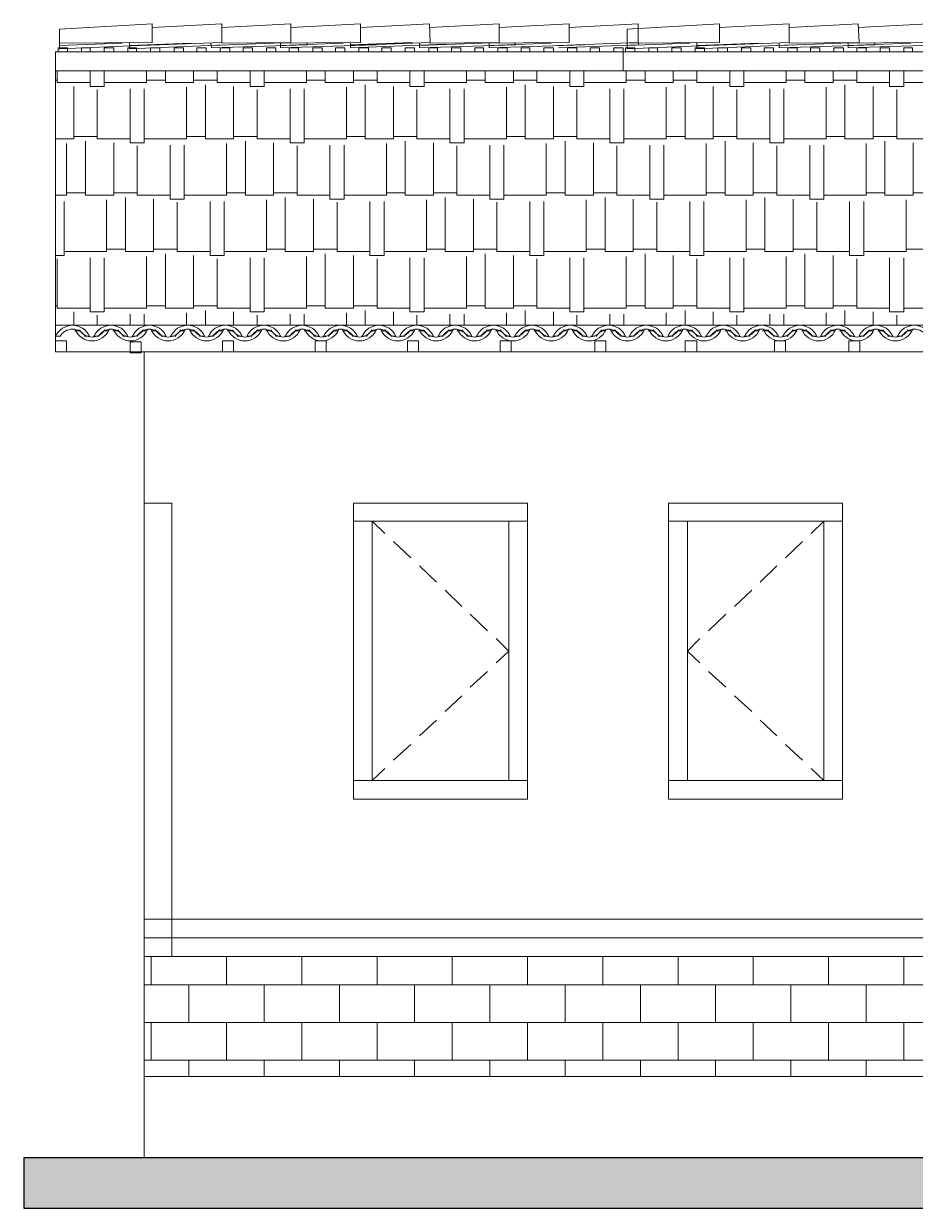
# Model space of a CAD drawing. Header units: millimetres. Extents: x 5915 to 23591, y -4666 to 1736.
# Drawn here: x 5915 to 10731, y -4666 to 1736 of the extents above; entities that cross this region are included whole.
import ezdxf

# ---------------------------------------------------------------- set-up
doc = ezdxf.new("R2010")
doc.units = ezdxf.units.MM
for name, color, linetype, lineweight in [('A-ALV-___-___-EXI', 250, 'Continuous', 25), ('A-BAS-___-___-EXI', 250, 'Continuous', 25), ('A-COB-___-___-EXI', 250, 'Continuous', 25), ('A-JAN-___-___-EXI', 250, 'Continuous', 25)]:
    doc.layers.add(name, color=color, linetype=linetype, lineweight=lineweight)

msp = doc.modelspace()

# ---------------------------------------------------------------- hatches: boundary and pattern name
at = {"layer": 'A-BAS-___-___-EXI', "true_color": 0xcb9898}
msp.add_hatch(color=253, dxfattribs=at).paths.add_polyline_path([(23493.5, -4666.4), (23493.5, -4394.1), (5915.2, -4394.1), (5915.2, -4666.4)])

# ---------------------------------------------------------------- linework, layer by layer
at = {"layer": 'A-ALV-___-___-EXI', "color": 18, "lineweight": 9}
for p, q in [((6566.2, -4394.1), (6566.2, -37.6)), ((6566.2, -3102.8), (11710.2, -3102.8)), ((6566.2, -3204.5), (11710.2, -3204.5)), ((6566.2, -3306.1), (22976.2, -3306.1)), ((6604.3, -3458.5), (6604.3, -3306.1)), ((7010.7, -3458.5), (7010.7, -3306.1)), ((7417.2, -3458.5), (7417.2, -3306.1)), ((7823.6, -3458.5), (7823.6, -3306.1)), ((8230.1, -3458.5), (8230.1, -3306.1)), ((8636.5, -3458.5), (8636.5, -3306.1)), ((9042.9, -3458.5), (9042.9, -3306.1)), ((9449.4, -3458.5), (9449.4, -3306.1)), ((9855.8, -3458.5), (9855.8, -3306.1)), ((10262.3, -3458.5), (10262.3, -3306.1)), ((10668.7, -3458.5), (10668.7, -3306.1)), ((6566.2, -3458.5), (22976.2, -3458.5)), ((6807.5, -3661.7), (6807.5, -3458.5)), ((7214, -3661.7), (7214, -3458.5)), ((7620.4, -3661.7), (7620.4, -3458.5)), ((8026.8, -3661.7), (8026.8, -3458.5)), ((8433.3, -3661.7), (8433.3, -3458.5)), ((8839.7, -3661.7), (8839.7, -3458.5)), ((9246.2, -3661.7), (9246.2, -3458.5)), ((9652.6, -3661.7), (9652.6, -3458.5)), ((10059, -3661.7), (10059, -3458.5)), ((10465.5, -3661.7), (10465.5, -3458.5)), ((6566.2, -3661.7), (11507, -3661.7)), ((6604.3, -3864.9), (6604.3, -3661.7)), ((7010.7, -3864.9), (7010.7, -3661.7)), ((7417.2, -3864.9), (7417.2, -3661.7)), ((7823.6, -3864.9), (7823.6, -3661.7)), ((8230.1, -3864.9), (8230.1, -3661.7)), ((8636.5, -3864.9), (8636.5, -3661.7)), ((9042.9, -3864.9), (9042.9, -3661.7)), ((9449.4, -3864.9), (9449.4, -3661.7)), ((9855.8, -3864.9), (9855.8, -3661.7)), ((10262.3, -3864.9), (10262.3, -3661.7)), ((10668.7, -3864.9), (10668.7, -3661.7)), ((6566.2, -3864.9), (11507, -3864.9)), ((6807.5, -3953.8), (6807.5, -3864.9)), ((7214, -3953.8), (7214, -3864.9)), ((7620.4, -3953.8), (7620.4, -3864.9)), ((8026.8, -3953.8), (8026.8, -3864.9)), ((8433.3, -3953.8), (8433.3, -3864.9)), ((8839.7, -3953.8), (8839.7, -3864.9)), ((9246.2, -3953.8), (9246.2, -3864.9)), ((9652.6, -3953.8), (9652.6, -3864.9)), ((10059, -3953.8), (10059, -3864.9)), ((10465.5, -3953.8), (10465.5, -3864.9)), ((6566.2, -3953.8), (11507, -3953.8))]:
    msp.add_line(p, q, dxfattribs=at)
at = {"layer": 'A-ALV-___-___-EXI', "color": 18, "lineweight": 9, "flags": 128}
msp.add_lwpolyline([(6714.4, -3306.1), (6714.4, -854.7), (6566.2, -854.7)], dxfattribs=at)
at = {"layer": 'A-BAS-___-___-EXI'}
msp.add_lwpolyline([(23493.5, -4394.1), (5915.2, -4394.1), (5915.2, -4666.4), (23493.5, -4666.4)], close=True, dxfattribs=at)
at = {"layer": 'A-COB-___-___-EXI', "color": 18, "lineweight": 9}
for p, q in [((6447.7, 1630.5), (6109, 1617.8)), ((6820.2, 1630.5), (6485.8, 1617.8)), ((7264.8, 1630.5), (6930.3, 1617.8)), ((7641.6, 1630.5), (7302.9, 1617.8)), ((8111.5, 1634.7), (7679.7, 1617.8)), ((8014.1, 1634.7), (7679.7, 1622)), ((8390.9, 1630.5), (8052.2, 1617.8)), ((8763.5, 1630.5), (8429.1, 1617.8)), ((8568.8, 1622), (8568.8, 1634.7)), ((9233.5, 1634.7), (8801.6, 1617.8)), ((9512.9, 1630.5), (9174.2, 1617.8)), ((9885.5, 1630.5), (9551, 1617.8)), ((10330, 1630.5), (9995.5, 1617.8)), ((10706.8, 1630.5), (10368.1, 1617.8)), ((6087.8, 1431.5), (6096.3, 1431.5)), ((6578.9, 1431.5), (6680.5, 1431.5)), ((6832.9, 1431.5), (6959.9, 1431.5)), ((7442.6, 1431.5), (7544.2, 1431.5)), ((7696.6, 1431.5), (7823.6, 1431.5)), ((8306.3, 1431.5), (8407.9, 1431.5)), ((8560.3, 1431.5), (8687.3, 1431.5)), ((9170, 1431.5), (9271.6, 1431.5)), ((9424, 1431.5), (9551, 1431.5)), ((10033.6, 1431.5), (10135.2, 1431.5)), ((10287.7, 1431.5), (10414.7, 1431.5)), ((6185.2, 1126.7), (6312.2, 1126.7)), ((6794.8, 1126.7), (6896.4, 1126.7)), ((7048.8, 1126.7), (7175.9, 1126.7)), ((7658.5, 1126.7), (7760.1, 1126.7)), ((7912.5, 1126.7), (8039.5, 1126.7)), ((8522.2, 1126.7), (8623.8, 1126.7)), ((8776.2, 1126.7), (8903.2, 1126.7)), ((9385.9, 1126.7), (9487.5, 1126.7)), ((9639.9, 1126.7), (9766.9, 1126.7)), ((10249.6, 1126.7), (10351.2, 1126.7)), ((10503.6, 1126.7), (10630.6, 1126.7)), ((6147.1, 821.8), (6248.7, 821.8)), ((6401.1, 821.8), (6528.1, 821.8)), ((7010.7, 821.8), (7112.4, 821.8)), ((7264.8, 821.8), (7391.8, 821.8)), ((7874.4, 821.8), (7976, 821.8)), ((8128.5, 821.8), (8255.5, 821.8)), ((8738.1, 821.8), (8839.7, 821.8)), ((8992.1, 821.8), (9119.1, 821.8)), ((9601.8, 821.8), (9703.4, 821.8)), ((9855.8, 821.8), (9982.8, 821.8)), ((10465.5, 821.8), (10567.1, 821.8)), ((10719.5, 821.8), (10846.5, 821.8)), ((6363, 517), (6464.6, 517)), ((6617, 517), (6744, 517)), ((7226.7, 517), (7328.3, 517)), ((7480.7, 517), (7607.7, 517)), ((8090.4, 517), (8192, 517)), ((8344.4, 517), (8471.4, 517)), ((8954, 517), (9055.6, 517)), ((9208.1, 517), (9335.1, 517)), ((9817.7, 517), (9919.3, 517)), ((10071.7, 517), (10198.8, 517)), ((10681.4, 517), (10783, 517)), ((6087.8, 212.2), (6096.3, 212.2)), ((6578.9, 212.2), (6680.5, 212.2)), ((6832.9, 212.2), (6959.9, 212.2)), ((7442.6, 212.2), (7544.2, 212.2)), ((7696.6, 212.2), (7823.6, 212.2)), ((8306.3, 212.2), (8407.9, 212.2)), ((8560.3, 212.2), (8687.3, 212.2)), ((9170, 212.2), (9271.6, 212.2)), ((9424, 212.2), (9551, 212.2)), ((10033.6, 212.2), (10135.2, 212.2)), ((10287.7, 212.2), (10414.7, 212.2)), ((6185.2, 106.3), (6185.2, 178.3)), ((6312.2, 106.3), (6312.2, 161.4)), ((6490, 106.3), (6490, 165.6)), ((6566.2, 106.3), (6566.2, 165.6)), ((6794.8, 106.3), (6794.8, 174.1)), ((6896.4, 106.3), (6896.4, 186.8)), ((7048.8, 106.3), (7048.8, 178.3)), ((7175.9, 106.3), (7175.9, 161.4)), ((7353.7, 106.3), (7353.7, 165.6)), ((7429.9, 106.3), (7429.9, 165.6)), ((7658.5, 106.3), (7658.5, 174.1)), ((7760.1, 106.3), (7760.1, 186.8)), ((7912.5, 106.3), (7912.5, 178.3)), ((8039.5, 106.3), (8039.5, 161.4)), ((8217.4, 106.3), (8217.4, 165.6)), ((8293.6, 106.3), (8293.6, 165.6)), ((8522.2, 106.3), (8522.2, 174.1)), ((8623.8, 106.3), (8623.8, 186.8)), ((8776.2, 106.3), (8776.2, 178.3)), ((8903.2, 106.3), (8903.2, 161.4)), ((9081, 106.3), (9081, 165.6)), ((9157.3, 106.3), (9157.3, 165.6)), ((9385.9, 106.3), (9385.9, 174.1)), ((9487.5, 106.3), (9487.5, 186.8)), ((9639.9, 106.3), (9639.9, 178.3)), ((9766.9, 106.3), (9766.9, 161.4)), ((9944.7, 106.3), (9944.7, 165.6)), ((10020.9, 106.3), (10020.9, 165.6)), ((10249.6, 106.3), (10249.6, 174.1)), ((10351.2, 106.3), (10351.2, 186.8)), ((10503.6, 106.3), (10503.6, 178.3)), ((10630.6, 106.3), (10630.6, 161.4)), ((6189.4, 76.7), (6210.6, 76.7)), ((6350.3, 76.7), (6371.4, 76.7)), ((6396.9, 76.7), (6418, 76.7)), ((6557.7, 76.7), (6578.9, 76.7)), ((6604.3, 76.7), (6625.5, 76.7)), ((6765.2, 76.7), (6786.4, 76.7)), ((6811.8, 76.7), (6832.9, 76.7)), ((6972.6, 76.7), (6993.8, 76.7)), ((7015, 76.7), (7040.4, 76.7)), ((7175.9, 76.7), (7201.3, 76.7)), ((7222.4, 76.7), (7247.8, 76.7)), ((7383.3, 76.7), (7408.7, 76.7)), ((7429.9, 76.7), (7451.1, 76.7)), ((7590.8, 76.7), (7611.9, 76.7)), ((7637.3, 76.7), (7658.5, 76.7)), ((8048, 76.7), (8073.4, 76.7)), ((8208.9, 76.7), (8234.3, 76.7)), ((8255.5, 76.7), (8280.9, 76.7)), ((8416.3, 76.7), (8441.8, 76.7)), ((8462.9, 76.7), (8484.1, 76.7)), ((8623.8, 76.7), (8645, 76.7)), ((8670.4, 76.7), (8691.5, 76.7)), ((8831.3, 76.7), (8852.4, 76.7)), ((8877.8, 76.7), (8899, 76.7)), ((9038.7, 76.7), (9059.9, 76.7)), ((9085.3, 76.7), (9106.4, 76.7)), ((9246.2, 76.7), (9267.3, 76.7)), ((9288.5, 76.7), (9313.9, 76.7)), ((9449.4, 76.7), (9474.8, 76.7)), ((9496, 76.7), (9517.1, 76.7)), ((9656.8, 76.7), (9678, 76.7)), ((9703.4, 76.7), (9724.6, 76.7)), ((9864.3, 76.7), (9885.5, 76.7)), ((10118.3, 76.7), (10139.5, 76.7)), ((10279.2, 76.7), (10300.4, 76.7)), ((10321.5, 76.7), (10346.9, 76.7)), ((10482.4, 76.7), (10507.8, 76.7)), ((10529, 76.7), (10554.4, 76.7)), ((10689.9, 76.7), (10715.3, 76.7)), ((6109, 47.1), (6087.8, 47.1)), ((6248.7, 47.1), (6269.8, 47.1)), ((6316.4, 47.1), (6291, 47.1)), ((6451.9, 47.1), (6477.3, 47.1)), ((6519.6, 47.1), (6498.5, 47.1)), ((6659.3, 47.1), (6680.5, 47.1)), ((6727.1, 47.1), (6705.9, 47.1)), ((6866.8, 47.1), (6888, 47.1)), ((6934.5, 47.1), (6913.4, 47.1)), ((7074.3, 47.1), (7095.4, 47.1)), ((7142, 47.1), (7120.8, 47.1)), ((7281.7, 47.1), (7302.9, 47.1)), ((7349.4, 47.1), (7324, 47.1)), ((7484.9, 47.1), (7510.3, 47.1)), ((7552.7, 47.1), (7531.5, 47.1)), ((7692.4, 47.1), (7717.8, 47.1)), ((7967.6, 47.1), (7946.4, 47.1)), ((8107.3, 47.1), (8128.5, 47.1)), ((8175, 47.1), (8153.9, 47.1)), ((8314.7, 47.1), (8335.9, 47.1)), ((8382.5, 47.1), (8357.1, 47.1)), ((8518, 47.1), (8543.4, 47.1)), ((8589.9, 47.1), (8564.5, 47.1)), ((8725.4, 47.1), (8750.8, 47.1)), ((8793.2, 47.1), (8772, 47.1)), ((8932.9, 47.1), (8954, 47.1)), ((8979.4, 47.1), (9000.6, 47.1)), ((9140.3, 47.1), (9161.5, 47.1)), ((9186.9, 47.1), (9208.1, 47.1)), ((9347.8, 47.1), (9368.9, 47.1)), ((9415.5, 47.1), (9394.3, 47.1)), ((9555.2, 47.1), (9576.4, 47.1)), ((9597.6, 47.1), (9623, 47.1)), ((9758.4, 47.1), (9783.8, 47.1)), ((9826.2, 47.1), (9805, 47.1)), ((10033.6, 47.1), (10012.5, 47.1)), ((10173.4, 47.1), (10194.5, 47.1)), ((10241.1, 47.1), (10219.9, 47.1)), ((10380.8, 47.1), (10402, 47.1)), ((10448.5, 47.1), (10427.4, 47.1)), ((10588.3, 47.1), (10609.4, 47.1)), ((10656, 47.1), (10630.6, 47.1))]:
    msp.add_line(p, q, dxfattribs=at)
at = {"layer": 'A-COB-___-___-EXI', "color": 18, "lineweight": 9, "flags": 128}
for points in [[(6109, 1706.7), (6608.5, 1736.3), (6608.5, 1634.7), (6109, 1630.5)], [(9174.2, 1706.7), (9673.8, 1736.3), (9673.8, 1634.7), (9174.2, 1630.5)], [(6151.3, 1583.9), (6100.5, 1583.9), (6100.5, 1605.1), (6151.3, 1605.1)], [(6274.1, 1583.9), (6227.5, 1583.9), (6227.5, 1605.1), (6274.1, 1605.1)], [(6401.1, 1583.9), (6350.3, 1583.9), (6350.3, 1605.1), (6401.1, 1605.1)], [(6523.9, 1583.9), (6477.3, 1583.9), (6477.3, 1605.1), (6523.9, 1605.1)], [(6650.9, 1583.9), (6600.1, 1583.9), (6600.1, 1605.1), (6650.9, 1605.1)], [(6777.9, 1583.9), (6727.1, 1583.9), (6727.1, 1605.1), (6777.9, 1605.1)], [(6900.7, 1583.9), (6849.9, 1583.9), (6849.9, 1605.1), (6900.7, 1605.1)], [(7027.7, 1583.9), (6976.9, 1583.9), (6976.9, 1605.1), (7027.7, 1605.1)], [(7150.5, 1583.9), (7099.7, 1583.9), (7099.7, 1605.1), (7150.5, 1605.1)], [(7277.5, 1583.9), (7226.7, 1583.9), (7226.7, 1605.1), (7277.5, 1605.1)], [(7400.2, 1583.9), (7349.4, 1583.9), (7349.4, 1605.1), (7400.2, 1605.1)], [(7527.3, 1583.9), (7476.5, 1583.9), (7476.5, 1605.1), (7527.3, 1605.1)], [(7650, 1583.9), (7599.2, 1583.9), (7599.2, 1605.1), (7650, 1605.1)], [(7777.1, 1583.9), (7726.2, 1583.9), (7726.2, 1605.1), (7777.1, 1605.1)], [(7899.8, 1583.9), (7849, 1583.9), (7849, 1605.1), (7899.8, 1605.1)], [(8026.8, 1583.9), (7976, 1583.9), (7976, 1605.1), (8026.8, 1605.1)], [(8149.6, 1583.9), (8103.1, 1583.9), (8103.1, 1605.1), (8149.6, 1605.1)], [(8276.6, 1583.9), (8225.8, 1583.9), (8225.8, 1605.1), (8276.6, 1605.1)], [(8399.4, 1583.9), (8352.8, 1583.9), (8352.8, 1605.1), (8399.4, 1605.1)], [(8526.4, 1583.9), (8475.6, 1583.9), (8475.6, 1605.1), (8526.4, 1605.1)], [(8649.2, 1583.9), (8602.6, 1583.9), (8602.6, 1605.1), (8649.2, 1605.1)], [(8776.2, 1583.9), (8725.4, 1583.9), (8725.4, 1605.1), (8776.2, 1605.1)], [(8903.2, 1583.9), (8852.4, 1583.9), (8852.4, 1605.1), (8903.2, 1605.1)], [(9026, 1583.9), (8975.2, 1583.9), (8975.2, 1605.1), (9026, 1605.1)], [(9216.5, 1583.9), (9165.7, 1583.9), (9165.7, 1605.1), (9216.5, 1605.1)], [(9339.3, 1583.9), (9292.7, 1583.9), (9292.7, 1605.1), (9339.3, 1605.1)], [(9466.3, 1583.9), (9415.5, 1583.9), (9415.5, 1605.1), (9466.3, 1605.1)], [(9593.3, 1583.9), (9542.5, 1583.9), (9542.5, 1605.1), (9593.3, 1605.1)], [(9716.1, 1583.9), (9665.3, 1583.9), (9665.3, 1605.1), (9716.1, 1605.1)], [(9843.1, 1583.9), (9792.3, 1583.9), (9792.3, 1605.1), (9843.1, 1605.1)], [(9965.9, 1583.9), (9915.1, 1583.9), (9915.1, 1605.1), (9965.9, 1605.1)], [(10092.9, 1583.9), (10042.1, 1583.9), (10042.1, 1605.1), (10092.9, 1605.1)], [(10215.7, 1583.9), (10164.9, 1583.9), (10164.9, 1605.1), (10215.7, 1605.1)], [(10342.7, 1583.9), (10291.9, 1583.9), (10291.9, 1605.1), (10342.7, 1605.1)], [(10465.5, 1583.9), (10414.7, 1583.9), (10414.7, 1605.1), (10465.5, 1605.1)], [(10592.5, 1583.9), (10541.7, 1583.9), (10541.7, 1605.1), (10592.5, 1605.1)], [(10715.3, 1583.9), (10668.7, 1583.9), (10668.7, 1605.1), (10715.3, 1605.1)], [(7819.4, 76.7), (7798.2, 76.7)], [(7866, 76.7), (7844.8, 76.7)], [(8026.8, 76.7), (8005.7, 76.7)], [(6147.1, 21.7), (6147.1, -37.6), (6087.8, -37.6), (6087.8, 21.7)], [(6549.3, 17.4), (6549.3, -41.8), (6490, -41.8), (6490, 17.4)], [(7048.8, 21.7), (7048.8, -37.6), (6989.6, -37.6), (6989.6, 21.7)], [(7548.4, 21.7), (7548.4, -37.6), (7489.2, -37.6), (7489.2, 21.7)], [(7738.9, 47.1), (7760.1, 47.1)], [(7921, 47.1), (7899.8, 47.1)], [(8048, 21.7), (8048, -37.6), (7988.7, -37.6), (7988.7, 21.7)], [(8547.6, 21.7), (8547.6, -37.6), (8488.3, -37.6), (8488.3, 21.7)], [(9059.9, 21.7), (9059.9, -37.6), (9000.6, -37.6), (9000.6, 21.7)], [(9551, 21.7), (9551, -37.6), (9487.5, -37.6), (9487.5, 21.7)], [(9987.1, 47.1), (9965.9, 47.1)], [(10029.4, 21.7), (9970.1, 21.7), (9970.1, -37.6), (10029.4, -37.6), (10029.4, 21.7), (10029.4, -37.6), (9970.1, -37.6), (9970.1, 21.7)], [(10431.6, 21.7), (10431.6, -37.6), (10372.3, -37.6), (10372.3, 21.7)]]:
    msp.add_lwpolyline(points, close=True, dxfattribs=at)
for points in [[(6553.5, 1617.8), (6985.3, 1634.7), (6985.3, 1736.3), (6608.5, 1715.2)], [(6985.3, 1630.5), (7357.9, 1634.7), (7357.9, 1736.3), (6985.3, 1715.2)], [(7235.1, 1630.5), (7734.7, 1634.7), (7734.7, 1736.3), (7357.9, 1715.2)], [(7734.7, 1715.2), (8107.3, 1736.3), (8111.5, 1630.5), (8484.1, 1634.7), (8484.1, 1736.3), (8107.3, 1715.2)], [(8484.1, 1715.2), (8860.9, 1736.3), (8860.9, 1634.7), (8361.3, 1630.5)], [(8860.9, 1715.2), (9233.5, 1736.3), (9233.5, 1634.7), (9237.7, 1622), (8805.9, 1605.1)], [(9618.7, 1617.8), (10050.6, 1634.7), (10050.6, 1736.3), (9673.8, 1715.2)], [(10050.6, 1630.5), (10427.4, 1634.7), (10423.1, 1736.3), (10050.6, 1715.2)], [(10300.4, 1630.5), (10799.9, 1634.7), (10799.9, 1736.3), (10423.1, 1715.2)], [(9153, 1482.3), (12218.3, 1482.3), (12218.3, 1583.9), (9153, 1583.9), (9153, 1605.1), (9102.2, 1605.1), (9102.2, 1583.9), (9153, 1583.9), (9153, 1482.3), (9153, 1583.9), (6087.8, 1583.9), (6087.8, 1482.3), (6087.8, -37.6), (23585.9, -37.6)], [(6625.5, 1622), (6109, 1600.8), (6109, 1630.5)], [(7002.3, 1622), (6485.8, 1600.8), (6485.8, 1630.5)], [(6926.1, 1630.5), (6930.3, 1605.1), (7446.8, 1622), (7446.8, 1634.7)], [(7819.4, 1622), (7302.9, 1605.1), (7302.9, 1634.7)], [(8196.2, 1626.2), (7679.7, 1605.1), (7679.7, 1634.7)], [(8573, 1622), (8052.2, 1605.1), (8052.2, 1630.5)], [(8945.6, 1622), (8429.1, 1605.1), (8429.1, 1630.5)], [(9694.9, 1622), (9174.2, 1600.8), (9174.2, 1630.5)], [(10067.5, 1622), (9551, 1600.8), (9551, 1630.5)], [(9995.5, 1630.5), (9995.5, 1605.1), (10512.1, 1622), (10512.1, 1634.7)], [(10884.6, 1622), (10368.1, 1605.1), (10368.1, 1634.7)], [(23585.9, 1482.3), (6087.8, 1482.3), (6087.8, 106.3), (23585.9, 106.3), (23585.9, 161.4)], [(6096.3, 1482.3), (6096.3, 1418.8), (6274.1, 1418.8)], [(6274.1, 1482.3), (6274.1, 1397.6), (6350.3, 1397.6), (6350.3, 1482.3)], [(6350.3, 1418.8), (6578.9, 1418.8), (6578.9, 1482.3)], [(6680.5, 1482.3), (6680.5, 1418.8), (6832.9, 1418.8), (6832.9, 1482.3)], [(6959.9, 1482.3), (6959.9, 1418.8), (7137.8, 1418.8)], [(7137.8, 1482.3), (7137.8, 1397.6), (7214, 1397.6), (7214, 1482.3)], [(7214, 1418.8), (7442.6, 1418.8), (7442.6, 1482.3)], [(7544.2, 1482.3), (7544.2, 1418.8), (7696.6, 1418.8), (7696.6, 1482.3)], [(7823.6, 1482.3), (7823.6, 1418.8), (8001.4, 1418.8)], [(8001.4, 1482.3), (8001.4, 1397.6), (8077.6, 1397.6), (8077.6, 1482.3)], [(8077.6, 1418.8), (8306.3, 1418.8), (8306.3, 1482.3)], [(8407.9, 1482.3), (8407.9, 1418.8), (8560.3, 1418.8), (8560.3, 1482.3)], [(8687.3, 1482.3), (8687.3, 1418.8), (8865.1, 1418.8)], [(8865.1, 1482.3), (8865.1, 1397.6), (8941.3, 1397.6), (8941.3, 1482.3)], [(8941.3, 1418.8), (9170, 1418.8), (9170, 1482.3)], [(9271.6, 1482.3), (9271.6, 1418.8), (9424, 1418.8), (9424, 1482.3)], [(9551, 1482.3), (9551, 1418.8), (9728.8, 1418.8)], [(9728.8, 1482.3), (9728.8, 1397.6), (9805, 1397.6), (9805, 1482.3)], [(9805, 1418.8), (10033.6, 1418.8), (10033.6, 1482.3)], [(10135.2, 1482.3), (10135.2, 1418.8), (10287.7, 1418.8), (10287.7, 1482.3)], [(10414.7, 1482.3), (10414.7, 1418.8), (10592.5, 1418.8)], [(10592.5, 1482.3), (10592.5, 1397.6), (10668.7, 1397.6), (10668.7, 1482.3)], [(10668.7, 1418.8), (10897.3, 1418.8), (10897.3, 1482.3)], [(6087.8, 1114), (6185.2, 1114), (6185.2, 1397.6)], [(6312.2, 1380.7), (6312.2, 1114), (6490, 1114)], [(6490, 1384.9), (6490, 1092.8), (6566.2, 1092.8), (6566.2, 1384.9)], [(6566.2, 1114), (6794.8, 1114), (6794.8, 1393.4)], [(6896.4, 1406.1), (6896.4, 1114), (7048.8, 1114), (7048.8, 1397.6)], [(7175.9, 1380.7), (7175.9, 1114), (7353.7, 1114)], [(7353.7, 1384.9), (7353.7, 1092.8), (7429.9, 1092.8), (7429.9, 1384.9)], [(7429.9, 1114), (7658.5, 1114), (7658.5, 1393.4)], [(7760.1, 1406.1), (7760.1, 1114), (7912.5, 1114), (7912.5, 1397.6)], [(8039.5, 1380.7), (8039.5, 1114), (8217.4, 1114)], [(8217.4, 1384.9), (8217.4, 1092.8), (8293.6, 1092.8), (8293.6, 1384.9)], [(8293.6, 1114), (8522.2, 1114), (8522.2, 1393.4)], [(8623.8, 1406.1), (8623.8, 1114), (8776.2, 1114), (8776.2, 1397.6)], [(8903.2, 1380.7), (8903.2, 1114), (9081, 1114)], [(9081, 1384.9), (9081, 1092.8), (9157.3, 1092.8), (9157.3, 1384.9)], [(9157.3, 1114), (9385.9, 1114), (9385.9, 1393.4)], [(9487.5, 1406.1), (9487.5, 1114), (9639.9, 1114), (9639.9, 1397.6)], [(9766.9, 1380.7), (9766.9, 1114), (9944.7, 1114)], [(9944.7, 1384.9), (9944.7, 1092.8), (10020.9, 1092.8), (10020.9, 1384.9)], [(10020.9, 1114), (10249.6, 1114), (10249.6, 1393.4)], [(10351.2, 1406.1), (10351.2, 1114), (10503.6, 1114), (10503.6, 1397.6)], [(10630.6, 1380.7), (10630.6, 1114), (10808.4, 1114)], [(6087.8, 809.1), (6147.1, 809.1), (6147.1, 1088.6)], [(6248.7, 1101.3), (6248.7, 809.1), (6401.1, 809.1), (6401.1, 1092.8)], [(6782.1, 809.1), (7010.7, 809.1), (7010.7, 1088.6)], [(7112.4, 1101.3), (7112.4, 809.1), (7264.8, 809.1), (7264.8, 1092.8)], [(7645.8, 809.1), (7874.4, 809.1), (7874.4, 1088.6)], [(7976, 1101.3), (7976, 809.1), (8128.5, 809.1), (8128.5, 1092.8)], [(8509.5, 809.1), (8738.1, 809.1), (8738.1, 1088.6)], [(8839.7, 1101.3), (8839.7, 809.1), (8992.1, 809.1), (8992.1, 1092.8)], [(9373.2, 809.1), (9601.8, 809.1), (9601.8, 1088.6)], [(9703.4, 1101.3), (9703.4, 809.1), (9855.8, 809.1), (9855.8, 1092.8)], [(10236.9, 809.1), (10465.5, 809.1), (10465.5, 1088.6)], [(10567.1, 1101.3), (10567.1, 809.1), (10719.5, 809.1), (10719.5, 1092.8)], [(6528.1, 1075.9), (6528.1, 809.1), (6705.9, 809.1)], [(6705.9, 1080.1), (6705.9, 788), (6782.1, 788), (6782.1, 1080.1)], [(7391.8, 1075.9), (7391.8, 809.1), (7569.6, 809.1)], [(7569.6, 1080.1), (7569.6, 788), (7645.8, 788), (7645.8, 1080.1)], [(8255.5, 1075.9), (8255.5, 809.1), (8433.3, 809.1)], [(8433.3, 1080.1), (8433.3, 788), (8509.5, 788), (8509.5, 1080.1)], [(9119.1, 1075.9), (9119.1, 809.1), (9297, 809.1)], [(9297, 1080.1), (9297, 788), (9373.2, 788), (9373.2, 1080.1)], [(9982.8, 1075.9), (9982.8, 809.1), (10160.7, 809.1)], [(10160.7, 1080.1), (10160.7, 788), (10236.9, 788), (10236.9, 1080.1)], [(6087.8, 483.1), (6134.4, 483.1), (6134.4, 775.3)], [(6134.4, 504.3), (6363, 504.3), (6363, 783.7)], [(6464.6, 796.4), (6464.6, 504.3), (6617, 504.3), (6617, 788)], [(6744, 771), (6744, 504.3), (6921.8, 504.3)], [(6921.8, 775.3), (6921.8, 483.1), (6998, 483.1), (6998, 775.3)], [(6998, 504.3), (7226.7, 504.3), (7226.7, 783.7)], [(7328.3, 796.4), (7328.3, 504.3), (7480.7, 504.3), (7480.7, 788)], [(7607.7, 771), (7607.7, 504.3), (7785.5, 504.3)], [(7785.5, 775.3), (7785.5, 483.1), (7861.7, 483.1), (7861.7, 775.3)], [(7861.7, 504.3), (8090.4, 504.3), (8090.4, 783.7)], [(8192, 796.4), (8192, 504.3), (8344.4, 504.3), (8344.4, 788)], [(8471.4, 771), (8471.4, 504.3), (8649.2, 504.3)], [(8649.2, 775.3), (8649.2, 483.1), (8725.4, 483.1), (8725.4, 775.3)], [(8725.4, 504.3), (8954, 504.3), (8954, 783.7)], [(9055.6, 796.4), (9055.6, 504.3), (9208.1, 504.3), (9208.1, 788)], [(9335.1, 771), (9335.1, 504.3), (9512.9, 504.3)], [(9512.9, 775.3), (9512.9, 483.1), (9589.1, 483.1), (9589.1, 775.3)], [(9589.1, 504.3), (9817.7, 504.3), (9817.7, 783.7)], [(9919.3, 796.4), (9919.3, 504.3), (10071.7, 504.3), (10071.7, 788)], [(10198.8, 771), (10198.8, 504.3), (10376.6, 504.3)], [(10376.6, 775.3), (10376.6, 483.1), (10452.8, 483.1), (10452.8, 775.3)], [(10452.8, 504.3), (10681.4, 504.3), (10681.4, 783.7)], [(6096.3, 466.2), (6096.3, 199.5), (6274.1, 199.5)], [(6274.1, 470.4), (6274.1, 178.3), (6350.3, 178.3), (6350.3, 470.4)], [(6350.3, 199.5), (6578.9, 199.5), (6578.9, 478.9)], [(6680.5, 491.6), (6680.5, 199.5), (6832.9, 199.5), (6832.9, 483.1)], [(6959.9, 466.2), (6959.9, 199.5), (7137.8, 199.5)], [(7137.8, 470.4), (7137.8, 178.3), (7214, 178.3), (7214, 470.4)], [(7214, 199.5), (7442.6, 199.5), (7442.6, 478.9)], [(7544.2, 491.6), (7544.2, 199.5), (7696.6, 199.5), (7696.6, 483.1)], [(7823.6, 466.2), (7823.6, 199.5), (8001.4, 199.5)], [(8001.4, 470.4), (8001.4, 178.3), (8077.6, 178.3), (8077.6, 470.4)], [(8077.6, 199.5), (8306.3, 199.5), (8306.3, 478.9)], [(8407.9, 491.6), (8407.9, 199.5), (8560.3, 199.5), (8560.3, 483.1)], [(8687.3, 466.2), (8687.3, 199.5), (8865.1, 199.5)], [(8865.1, 470.4), (8865.1, 178.3), (8941.3, 178.3), (8941.3, 470.4)], [(8941.3, 199.5), (9170, 199.5), (9170, 478.9)], [(9271.6, 491.6), (9271.6, 199.5), (9424, 199.5), (9424, 483.1)], [(9551, 466.2), (9551, 199.5), (9728.8, 199.5)], [(9728.8, 470.4), (9728.8, 178.3), (9805, 178.3), (9805, 470.4)], [(9805, 199.5), (10033.6, 199.5), (10033.6, 478.9)], [(10135.2, 491.6), (10135.2, 199.5), (10287.7, 199.5), (10287.7, 483.1)], [(10414.7, 466.2), (10414.7, 199.5), (10592.5, 199.5)], [(10592.5, 470.4), (10592.5, 178.3), (10668.7, 178.3), (10668.7, 470.4)], [(10668.7, 199.5), (10897.3, 199.5), (10897.3, 478.9)], [(9910.9, 76.7), (9932, 76.7), (9906.6, 76.7)], [(10067.5, 76.7), (10092.9, 76.7), (10071.7, 76.7)]]:
    msp.add_lwpolyline(points, dxfattribs=at)
at = {"layer": 'A-COB-___-___-EXI', "color": 18, "lineweight": 9}
for points in [[(6178.8, 106.3), (6139.3, 106.3), (6103.5, 82.9), (6087.6, 46.6)], [(6178.8, 85.2), (6150.8, 85.2), (6125, 70.2), (6111, 46)], [(6270, 46.6), (6254.2, 82.9), (6218.4, 106.3), (6178.8, 106.3)], [(6246.7, 46), (6232.7, 70.2), (6206.8, 85.2), (6178.8, 85.2)], [(6193.5, 81.4), (6209.3, 45.1), (6245.1, 21.7), (6284.7, 21.7)], [(6216.8, 82), (6230.8, 57.8), (6256.7, 42.8), (6284.7, 42.8)], [(6284.7, 42.8), (6312.6, 42.8), (6338.5, 57.8), (6352.5, 82)], [(6284.7, 21.7), (6324.2, 21.7), (6360, 45.1), (6375.9, 81.4)], [(6386.3, 106.3), (6346.7, 106.3), (6310.9, 82.9), (6295.1, 46.6)], [(6386.3, 85.2), (6358.3, 85.2), (6332.4, 70.2), (6318.4, 46)], [(6477.5, 46.6), (6461.6, 82.9), (6425.8, 106.3), (6386.3, 106.3)], [(6454.1, 46), (6440.1, 70.2), (6414.2, 85.2), (6386.3, 85.2)], [(6400.9, 81.4), (6416.7, 45.1), (6452.6, 21.7), (6492.1, 21.7)], [(6424.3, 82), (6438.3, 57.8), (6464.1, 42.8), (6492.1, 42.8)], [(6492.1, 42.8), (6520.1, 42.8), (6545.9, 57.8), (6560, 82)], [(6492.1, 21.7), (6531.7, 21.7), (6567.5, 45.1), (6583.3, 81.4)], [(6593.7, 106.3), (6554.2, 106.3), (6518.4, 82.9), (6502.5, 46.6)], [(6593.7, 85.2), (6565.7, 85.2), (6539.9, 70.2), (6525.9, 46)], [(6684.9, 46.6), (6669.1, 82.9), (6633.3, 106.3), (6593.7, 106.3)], [(6661.6, 46), (6647.6, 70.2), (6621.7, 85.2), (6593.7, 85.2)], [(6604.1, 81.4), (6620, 45.1), (6655.8, 21.7), (6695.3, 21.7)], [(6627.5, 82), (6641.5, 57.8), (6667.4, 42.8), (6695.3, 42.8)], [(6695.3, 42.8), (6723.3, 42.8), (6749.2, 57.8), (6763.2, 82)], [(6695.3, 21.7), (6734.9, 21.7), (6770.7, 45.1), (6786.5, 81.4)], [(6801.2, 106.3), (6761.6, 106.3), (6725.8, 82.9), (6710, 46.6)], [(6801.2, 85.2), (6773.2, 85.2), (6747.3, 70.2), (6733.3, 46)], [(6892.3, 46.6), (6876.5, 82.9), (6840.7, 106.3), (6801.2, 106.3)], [(6869, 46), (6855, 70.2), (6829.2, 85.2), (6801.2, 85.2)], [(6811.6, 81.4), (6827.4, 45.1), (6863.2, 21.7), (6902.8, 21.7)], [(6835, 82), (6848.9, 57.8), (6874.8, 42.8), (6902.8, 42.8)], [(6902.8, 42.8), (6930.8, 42.8), (6956.6, 57.8), (6970.6, 82)], [(6902.8, 21.7), (6942.3, 21.7), (6978.1, 45.1), (6994, 81.4)], [(7004.4, 106.3), (6964.8, 106.3), (6929, 82.9), (6913.2, 46.6)], [(7004.4, 85.2), (6976.4, 85.2), (6950.6, 70.2), (6936.5, 46)], [(7095.6, 46.6), (7079.8, 82.9), (7043.9, 106.3), (7004.4, 106.3)], [(7072.2, 46), (7058.2, 70.2), (7032.4, 85.2), (7004.4, 85.2)], [(7019, 81.4), (7034.9, 45.1), (7070.7, 21.7), (7110.2, 21.7)], [(7042.4, 82), (7056.4, 57.8), (7082.3, 42.8), (7110.2, 42.8)], [(7110.2, 42.8), (7138.2, 42.8), (7164.1, 57.8), (7178.1, 82)], [(7110.2, 21.7), (7149.8, 21.7), (7185.6, 45.1), (7201.4, 81.4)], [(7211.8, 106.3), (7172.3, 106.3), (7136.5, 82.9), (7120.7, 46.6)], [(7211.8, 85.2), (7183.9, 85.2), (7158, 70.2), (7144, 46)], [(7303, 46.6), (7287.2, 82.9), (7251.4, 106.3), (7211.8, 106.3)], [(7279.7, 46), (7265.7, 70.2), (7239.8, 85.2), (7211.8, 85.2)], [(7226.5, 81.4), (7242.3, 45.1), (7278.1, 21.7), (7317.7, 21.7)], [(7249.8, 82), (7263.9, 57.8), (7289.7, 42.8), (7317.7, 42.8)], [(7317.7, 42.8), (7345.7, 42.8), (7371.5, 57.8), (7385.5, 82)], [(7317.7, 21.7), (7357.2, 21.7), (7393.1, 45.1), (7408.9, 81.4)], [(7419.3, 106.3), (7379.8, 106.3), (7343.9, 82.9), (7328.1, 46.6)], [(7419.3, 85.2), (7391.3, 85.2), (7365.5, 70.2), (7351.5, 46)], [(7510.5, 46.6), (7494.7, 82.9), (7458.9, 106.3), (7419.3, 106.3)], [(7487.1, 46), (7473.1, 70.2), (7447.3, 85.2), (7419.3, 85.2)], [(7433.9, 81.4), (7449.8, 45.1), (7485.6, 21.7), (7525.1, 21.7)], [(7457.3, 82), (7471.3, 57.8), (7497.2, 42.8), (7525.1, 42.8)], [(7525.1, 42.8), (7553.1, 42.8), (7579, 57.8), (7593, 82)], [(7525.1, 21.7), (7564.7, 21.7), (7600.5, 45.1), (7616.3, 81.4)], [(7626.8, 106.3), (7587.2, 106.3), (7551.4, 82.9), (7535.6, 46.6)], [(7626.8, 85.2), (7598.8, 85.2), (7572.9, 70.2), (7558.9, 46)], [(7717.9, 46.6), (7702.1, 82.9), (7666.3, 106.3), (7626.8, 106.3)], [(7694.6, 46), (7680.6, 70.2), (7654.7, 85.2), (7626.8, 85.2)], [(7637.2, 81.4), (7653, 45.1), (7688.8, 21.7), (7728.4, 21.7)], [(7660.6, 82), (7674.5, 57.8), (7700.4, 42.8), (7728.4, 42.8)], [(7728.4, 42.8), (7756.3, 42.8), (7782.2, 57.8), (7796.2, 82)], [(7728.4, 21.7), (7767.9, 21.7), (7803.7, 45.1), (7819.6, 81.4)], [(7834.2, 106.3), (7794.7, 106.3), (7758.8, 82.9), (7743, 46.6)], [(7834.2, 106.3), (7794.7, 106.3), (7758.8, 82.9), (7743, 46.6)], [(7834.2, 85.2), (7806.2, 85.2), (7780.4, 70.2), (7766.4, 46)], [(7834.2, 85.2), (7806.2, 85.2), (7780.4, 70.2), (7766.4, 46)], [(7925.4, 46.6), (7909.6, 82.9), (7873.8, 106.3), (7834.2, 106.3)], [(7925.4, 46.6), (7909.6, 82.9), (7873.8, 106.3), (7834.2, 106.3)], [(7902.1, 46), (7888, 70.2), (7862.2, 85.2), (7834.2, 85.2)], [(7902.1, 46), (7888, 70.2), (7862.2, 85.2), (7834.2, 85.2)], [(7844.6, 81.4), (7860.5, 45.1), (7896.3, 21.7), (7935.8, 21.7)], [(7844.6, 81.4), (7860.5, 45.1), (7896.3, 21.7), (7935.8, 21.7)], [(7868, 82), (7882, 57.8), (7907.8, 42.8), (7935.8, 42.8)], [(7868, 82), (7882, 57.8), (7907.8, 42.8), (7935.8, 42.8)], [(7935.8, 42.8), (7963.8, 42.8), (7989.7, 57.8), (8003.7, 82)], [(7935.8, 42.8), (7963.8, 42.8), (7989.7, 57.8), (8003.7, 82)], [(7935.8, 21.7), (7975.4, 21.7), (8011.2, 45.1), (8027, 81.4)], [(7935.8, 21.7), (7975.4, 21.7), (8011.2, 45.1), (8027, 81.4)], [(8037.4, 106.3), (7997.9, 106.3), (7962.1, 82.9), (7946.3, 46.6)], [(8037.4, 85.2), (8009.5, 85.2), (7983.6, 70.2), (7969.6, 46)], [(8128.6, 46.6), (8112.8, 82.9), (8077, 106.3), (8037.4, 106.3)], [(8105.3, 46), (8091.3, 70.2), (8065.4, 85.2), (8037.4, 85.2)], [(8052.1, 81.4), (8067.9, 45.1), (8103.7, 21.7), (8143.3, 21.7)], [(8075.4, 82), (8089.4, 57.8), (8115.3, 42.8), (8143.3, 42.8)], [(8143.3, 42.8), (8171.2, 42.8), (8197.1, 57.8), (8211.1, 82)], [(8143.3, 21.7), (8182.8, 21.7), (8218.6, 45.1), (8234.5, 81.4)], [(8244.9, 106.3), (8205.3, 106.3), (8169.5, 82.9), (8153.7, 46.6)], [(8244.9, 85.2), (8216.9, 85.2), (8191, 70.2), (8177, 46)], [(8336.1, 46.6), (8320.2, 82.9), (8284.4, 106.3), (8244.9, 106.3)], [(8312.7, 46), (8298.7, 70.2), (8272.9, 85.2), (8244.9, 85.2)], [(8259.5, 81.4), (8275.4, 45.1), (8311.2, 21.7), (8350.7, 21.7)], [(8282.9, 82), (8296.9, 57.8), (8322.7, 42.8), (8350.7, 42.8)], [(8350.7, 42.8), (8378.7, 42.8), (8404.6, 57.8), (8418.6, 82)], [(8350.7, 21.7), (8390.3, 21.7), (8426.1, 45.1), (8441.9, 81.4)], [(8452.3, 106.3), (8412.8, 106.3), (8377, 82.9), (8361.1, 46.6)], [(8452.3, 85.2), (8424.4, 85.2), (8398.5, 70.2), (8384.5, 46)], [(8543.5, 46.6), (8527.7, 82.9), (8491.9, 106.3), (8452.3, 106.3)], [(8520.2, 46), (8506.2, 70.2), (8480.3, 85.2), (8452.3, 85.2)], [(8467, 81.4), (8482.8, 45.1), (8518.6, 21.7), (8558.2, 21.7)], [(8490.3, 82), (8504.3, 57.8), (8530.2, 42.8), (8558.2, 42.8)], [(8558.2, 42.8), (8586.2, 42.8), (8612, 57.8), (8626, 82)], [(8558.2, 21.7), (8597.7, 21.7), (8633.5, 45.1), (8649.3, 81.4)], [(8659.8, 106.3), (8620.2, 106.3), (8584.4, 82.9), (8568.6, 46.6)], [(8659.8, 85.2), (8631.8, 85.2), (8605.9, 70.2), (8592, 46)], [(8751, 46.6), (8735.1, 82.9), (8699.3, 106.3), (8659.8, 106.3)], [(8727.6, 46), (8713.6, 70.2), (8687.8, 85.2), (8659.8, 85.2)], [(8674.4, 81.4), (8690.3, 45.1), (8726.1, 21.7), (8765.6, 21.7)], [(8697.8, 82), (8711.8, 57.8), (8737.7, 42.8), (8765.6, 42.8)], [(8765.6, 42.8), (8793.6, 42.8), (8819.5, 57.8), (8833.5, 82)], [(8765.6, 21.7), (8805.2, 21.7), (8841, 45.1), (8856.8, 81.4)], [(8867.2, 106.3), (8827.7, 106.3), (8791.9, 82.9), (8776, 46.6)], [(8867.2, 85.2), (8839.3, 85.2), (8813.4, 70.2), (8799.4, 46)], [(8958.4, 46.6), (8942.6, 82.9), (8906.8, 106.3), (8867.2, 106.3)], [(8935.1, 46), (8921.1, 70.2), (8895.2, 85.2), (8867.2, 85.2)], [(8877.7, 81.4), (8893.5, 45.1), (8929.3, 21.7), (8968.9, 21.7)], [(8901, 82), (8915, 57.8), (8940.9, 42.8), (8968.9, 42.8)], [(8968.9, 42.8), (8996.8, 42.8), (9022.7, 57.8), (9036.7, 82)], [(8968.9, 21.7), (9008.4, 21.7), (9044.2, 45.1), (9060.1, 81.4)], [(9074.7, 106.3), (9035.1, 106.3), (8999.3, 82.9), (8983.5, 46.6)], [(9074.7, 85.2), (9046.7, 85.2), (9020.9, 70.2), (9006.9, 46)], [(9165.9, 46.6), (9150.1, 82.9), (9114.2, 106.3), (9074.7, 106.3)], [(9142.5, 46), (9128.5, 70.2), (9102.7, 85.2), (9074.7, 85.2)], [(9085.1, 81.4), (9100.9, 45.1), (9136.8, 21.7), (9176.3, 21.7)], [(9108.5, 82), (9122.5, 57.8), (9148.3, 42.8), (9176.3, 42.8)], [(9176.3, 42.8), (9204.3, 42.8), (9230.1, 57.8), (9244.2, 82)], [(9176.3, 21.7), (9215.9, 21.7), (9251.7, 45.1), (9267.5, 81.4)], [(9277.9, 106.3), (9238.4, 106.3), (9202.6, 82.9), (9186.7, 46.6)], [(9277.9, 85.2), (9249.9, 85.2), (9224.1, 70.2), (9210.1, 46)], [(9369.1, 46.6), (9353.3, 82.9), (9317.5, 106.3), (9277.9, 106.3)], [(9345.8, 46), (9331.8, 70.2), (9305.9, 85.2), (9277.9, 85.2)], [(9292.6, 81.4), (9308.4, 45.1), (9344.2, 21.7), (9383.8, 21.7)], [(9315.9, 82), (9329.9, 57.8), (9355.8, 42.8), (9383.8, 42.8)], [(9383.8, 42.8), (9411.7, 42.8), (9437.6, 57.8), (9451.6, 82)], [(9383.8, 21.7), (9423.3, 21.7), (9459.1, 45.1), (9474.9, 81.4)], [(9485.4, 106.3), (9445.8, 106.3), (9410, 82.9), (9394.2, 46.6)], [(9485.4, 85.2), (9457.4, 85.2), (9431.5, 70.2), (9417.6, 46)], [(9576.6, 46.6), (9560.7, 82.9), (9524.9, 106.3), (9485.4, 106.3)], [(9553.2, 46), (9539.2, 70.2), (9513.3, 85.2), (9485.4, 85.2)], [(9500, 81.4), (9515.9, 45.1), (9551.7, 21.7), (9591.2, 21.7)], [(9523.4, 82), (9537.4, 57.8), (9563.2, 42.8), (9591.2, 42.8)], [(9591.2, 42.8), (9619.2, 42.8), (9645, 57.8), (9659.1, 82)], [(9591.2, 21.7), (9630.8, 21.7), (9666.6, 45.1), (9682.4, 81.4)], [(9692.8, 106.3), (9653.3, 106.3), (9617.5, 82.9), (9601.6, 46.6)], [(9692.8, 85.2), (9664.8, 85.2), (9639, 70.2), (9625, 46)], [(9784, 46.6), (9768.2, 82.9), (9732.4, 106.3), (9692.8, 106.3)], [(9760.7, 46), (9746.7, 70.2), (9720.8, 85.2), (9692.8, 85.2)], [(9707.5, 81.4), (9723.3, 45.1), (9759.1, 21.7), (9798.7, 21.7)], [(9730.8, 82), (9744.8, 57.8), (9770.7, 42.8), (9798.7, 42.8)], [(9798.7, 42.8), (9826.6, 42.8), (9852.5, 57.8), (9866.5, 82)], [(9798.7, 21.7), (9838.2, 21.7), (9874, 45.1), (9889.9, 81.4)], [(9900.3, 106.3), (9860.7, 106.3), (9824.9, 82.9), (9809.1, 46.6)], [(9900.3, 85.2), (9872.3, 85.2), (9846.4, 70.2), (9832.4, 46)], [(9991.5, 46.6), (9975.6, 82.9), (9939.8, 106.3), (9900.3, 106.3)], [(9968.1, 46), (9954.1, 70.2), (9928.3, 85.2), (9900.3, 85.2)], [(9910.7, 81.4), (9926.5, 45.1), (9962.3, 21.7), (10001.9, 21.7)], [(9934, 82), (9948, 57.8), (9973.9, 42.8), (10001.9, 42.8)], [(9934, 82), (9948, 57.8), (9973.9, 42.8), (10001.9, 42.8)], [(10001.9, 42.8), (10029.9, 42.8), (10055.7, 57.8), (10069.7, 82)], [(10001.9, 42.8), (10029.9, 42.8), (10055.7, 57.8), (10069.7, 82)], [(10001.9, 21.7), (10041.4, 21.7), (10077.2, 45.1), (10093.1, 81.4)], [(10107.7, 106.3), (10068.2, 106.3), (10032.4, 82.9), (10016.5, 46.6)], [(10107.7, 85.2), (10079.8, 85.2), (10053.9, 70.2), (10039.9, 46)], [(10198.9, 46.6), (10183.1, 82.9), (10147.3, 106.3), (10107.7, 106.3)], [(10175.6, 46), (10161.6, 70.2), (10135.7, 85.2), (10107.7, 85.2)], [(10118.1, 81.4), (10134, 45.1), (10169.8, 21.7), (10209.3, 21.7)], [(10141.5, 82), (10155.5, 57.8), (10181.4, 42.8), (10209.3, 42.8)], [(10209.3, 42.8), (10237.3, 42.8), (10263.2, 57.8), (10277.2, 82)], [(10209.3, 21.7), (10248.9, 21.7), (10284.7, 45.1), (10300.5, 81.4)], [(10310.9, 106.3), (10271.4, 106.3), (10235.6, 82.9), (10219.7, 46.6)], [(10310.9, 85.2), (10283, 85.2), (10257.1, 70.2), (10243.1, 46)], [(10402.2, 46.6), (10386.3, 82.9), (10350.5, 106.3), (10310.9, 106.3)], [(10378.8, 46), (10364.8, 70.2), (10338.9, 85.2), (10310.9, 85.2)], [(10325.6, 81.4), (10341.4, 45.1), (10377.2, 21.7), (10416.8, 21.7)], [(10349, 82), (10363, 57.8), (10388.8, 42.8), (10416.8, 42.8)], [(10416.8, 42.8), (10444.8, 42.8), (10470.6, 57.8), (10484.6, 82)], [(10416.8, 21.7), (10456.3, 21.7), (10492.2, 45.1), (10508, 81.4)], [(10518.4, 106.3), (10478.9, 106.3), (10443, 82.9), (10427.2, 46.6)], [(10518.4, 85.2), (10490.4, 85.2), (10464.6, 70.2), (10450.6, 46)], [(10609.6, 46.6), (10593.8, 82.9), (10558, 106.3), (10518.4, 106.3)], [(10586.2, 46), (10572.2, 70.2), (10546.4, 85.2), (10518.4, 85.2)], [(10533, 81.4), (10548.9, 45.1), (10584.7, 21.7), (10624.2, 21.7)], [(10556.4, 82), (10570.4, 57.8), (10596.3, 42.8), (10624.2, 42.8)], [(10624.2, 42.8), (10652.2, 42.8), (10678.1, 57.8), (10692.1, 82)], [(10624.2, 21.7), (10663.8, 21.7), (10699.6, 45.1), (10715.4, 81.4)], [(10725.9, 106.3), (10686.3, 106.3), (10650.5, 82.9), (10634.7, 46.6)], [(10725.9, 85.2), (10697.9, 85.2), (10672, 70.2), (10658, 46)], [(10817.1, 46.6), (10801.2, 82.9), (10765.4, 106.3), (10725.9, 106.3)], [(10793.7, 46), (10779.7, 70.2), (10753.8, 85.2), (10725.9, 85.2)]]:
    msp.add_open_spline(points, degree=3, dxfattribs=at)
at = {"layer": 'A-JAN-___-___-EXI', "color": 18, "lineweight": 9}
for p, q in [((7696.6, -952.1), (8636.5, -952.1)), ((8534.9, -2353.5), (8534.9, -952.1)), ((9398.6, -952.1), (10338.5, -952.1)), ((9500.2, -2353.5), (9500.2, -952.1)), ((7912.5, -1062.2), (8005.7, -1151.1)), ((10122.5, -1062.2), (10029.4, -1151.1)), ((8052.2, -1193.4), (8145.4, -1282.3)), ((9982.8, -1193.4), (9893.9, -1282.3)), ((8192, -1324.7), (8280.9, -1413.6)), ((9847.4, -1324.7), (9754.2, -1413.6)), ((8327.4, -1455.9), (8420.6, -1544.8)), ((9707.6, -1455.9), (9614.5, -1544.8)), ((8420.6, -1765), (8327.4, -1849.7)), ((9614.5, -1765), (9707.6, -1849.7)), ((8280.9, -1896.2), (8192, -1980.9)), ((9754.2, -1896.2), (9847.4, -1980.9)), ((8145.4, -2027.5), (8052.2, -2112.1)), ((9893.9, -2027.5), (9982.8, -2112.1)), ((8005.7, -2158.7), (7912.5, -2243.4)), ((10029.4, -2158.7), (10122.5, -2243.4)), ((7696.6, -2353.5), (8636.5, -2353.5)), ((9398.6, -2353.5), (10338.5, -2353.5))]:
    msp.add_line(p, q, dxfattribs=at)
at = {"layer": 'A-JAN-___-___-EXI', "color": 18, "lineweight": 9, "flags": 128}
for points in [[(8636.5, -854.7), (7696.6, -854.7), (7696.6, -2455.1), (8636.5, -2455.1)], [(10338.5, -854.7), (9398.6, -854.7), (9398.6, -2455.1), (10338.5, -2455.1)]]:
    msp.add_lwpolyline(points, close=True, dxfattribs=at)
for points in [[(7866, -2290), (7798.2, -2353.5), (7798.2, -952.1), (7866, -1019.8)], [(10169.1, -2290), (10236.9, -2353.5), (10236.9, -952.1), (10169.1, -1019.8)], [(8467.2, -1587.2), (8534.9, -1654.9), (8467.2, -1718.4)], [(9567.9, -1587.2), (9500.2, -1654.9), (9567.9, -1718.4)]]:
    msp.add_lwpolyline(points, dxfattribs=at)

doc.saveas('drawing.dxf')
